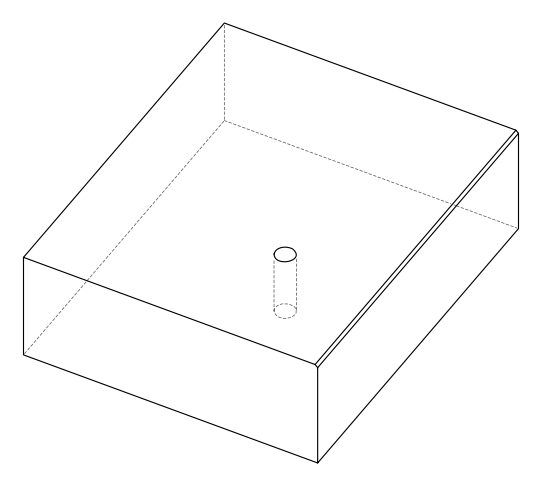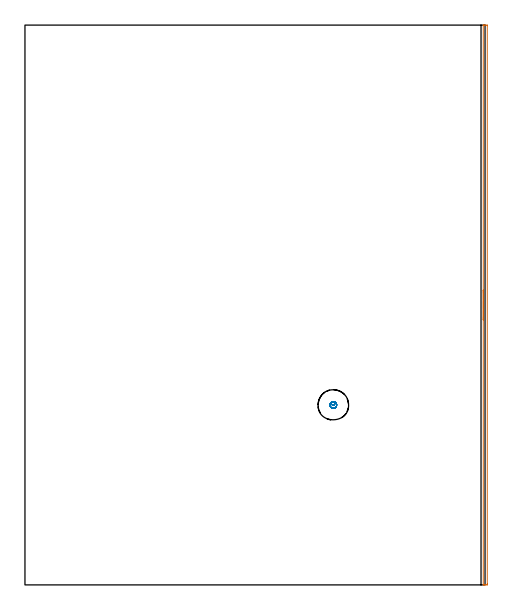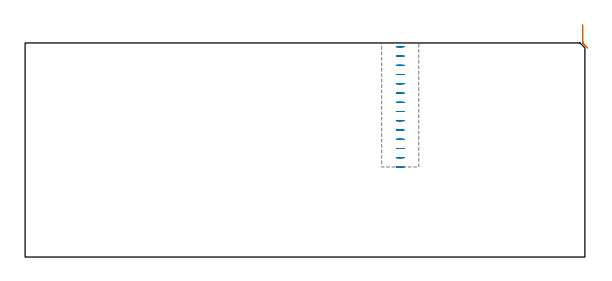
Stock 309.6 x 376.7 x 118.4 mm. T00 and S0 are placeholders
(PLAN: 2 operations, 1 tool changes, 4.4 min)
(1 AREA_MILL | FG_CHAMFER_SURFACE | UGT0205_001 | 3.17 min | 1373 mm3)
(2 MILL_BLIND_HOLE_FROM_SOLID_MATERIAL | STEP1POCKET | NXT0201_012 | Spiral | 1.22 min | 22639 mm3)
(TOOL UGT0205_001 | Chamfer Mill 20 x 3 x 45 deg. | D20 FL50 Z2)
(TOOL NXT0201_012 | ENDMILL 16mm [2P460-1600-NA 1630] | D16 FL38 Z6)
(OP 1 AREA_MILL)
G17 G21 G94 G90
T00 M6
G54
G17 G0 G90 X308.4 Y178.35 S1061 M3
G43 Z128.4 H0
G94 G1 Y178.388 Z127.528 F250.
Y178.502 Z126.663
Y178.691 Z125.812
Y178.953 Z124.98
Y179.287 Z124.174
Y179.69 Z123.4
Y180.159 Z122.664
Y180.69 Z121.972
Y181.279 Z121.329
Y181.922 Z120.739
Y182.614 Z120.208
Y183.35 Z119.74
Y184.124 Z119.337
Y184.93 Z119.003
Y185.762 Z118.741
Y186.614 Z118.552
Y187.478 Z118.438
Y188.35 Z118.4
Y376.521
X308.402 Y376.693 Z118.388
X308.41 Y376.7 Z118.38
X308.775 Z118.025
X309.043 Z117.757
X309.75 Z117.045
X310.986 Z115.811
X311.091 Y376.697 Z115.705
X311.1 Y376.284 Z115.7
Y0.626
X311.098 Y0.415 Z115.702
X311.091 Y0.003 Z115.705
X310.986 Y0. Z115.811
X309.75 Z117.045
X309.043 Z117.757
X308.774 Z118.025
X308.41 Y0.006 Z118.381
X308.403 Y0.008 Z118.388
X308.4 Y0.179 Z118.4
Y188.35
Y189.222 Z118.438
Y190.087 Z118.552
Y190.938 Z118.741
Y191.77 Z119.003
Y192.576 Z119.337
Y193.35 Z119.74
Y194.086 Z120.208
Y194.778 Z120.74
Y195.421 Z121.329
Y196.01 Z121.972
Y196.542 Z122.664
Y197.01 Z123.4
Y197.413 Z124.174
Y197.747 Z124.98
Y198.009 Z125.812
Y198.198 Z126.663
Y198.312 Z127.528
Y198.35 Z128.4
M5
M2
(OP 2 MILL_BLIND_HOLE_FROM_SOLID_MATERIAL)
G17 G21 G94 G90
T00 M6
G54
G17 G0 G90 X207.5 Y121.1 S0 M3
G43 Z128.4 H1
Z116.286
G94 G3 X208.514 Y122.336 R1.034 F250.
X207.061 Y123.307 R1.236
X205.293 Y120.661 R2.25
X207.061 Y123.307 R-2.25
X206.177 Y121.984 R1.125
X207.5 Y121.1 R1.125
G0 Z111.171
G3 X208.514 Y122.336 R1.034
X207.061 Y123.307 R1.236
X205.293 Y120.661 R2.25
X207.061 Y123.307 R-2.25
X206.177 Y121.984 R1.125
X207.5 Y121.1 R1.125
G0 Z106.057
G3 X208.514 Y122.336 R1.034
X207.061 Y123.307 R1.236
X205.293 Y120.661 R2.25
X207.061 Y123.307 R-2.25
X206.177 Y121.984 R1.125
X207.5 Y121.1 R1.125
G0 Z100.943
G3 X208.514 Y122.336 R1.034
X207.061 Y123.307 R1.236
X205.293 Y120.661 R2.25
X207.061 Y123.307 R-2.25
X206.177 Y121.984 R1.125
X207.5 Y121.1 R1.125
G0 Z95.829
G3 X208.514 Y122.336 R1.034
X207.061 Y123.307 R1.236
X205.293 Y120.661 R2.25
X207.061 Y123.307 R-2.25
X206.177 Y121.984 R1.125
X207.5 Y121.1 R1.125
G0 Z90.714
G3 X208.514 Y122.336 R1.034
X207.061 Y123.307 R1.236
X205.293 Y120.661 R2.25
X207.061 Y123.307 R-2.25
X206.177 Y121.984 R1.125
X207.5 Y121.1 R1.125
G0 Z85.6
G3 X208.514 Y122.336 R1.034
X207.061 Y123.307 R1.236
X205.293 Y120.661 R2.25
X207.061 Y123.307 R-2.25
X206.177 Y121.984 R1.125
X207.5 Y121.1 R1.125
G0 Z80.486
G3 X208.514 Y122.336 R1.034
X207.061 Y123.307 R1.236
X205.293 Y120.661 R2.25
X207.061 Y123.307 R-2.25
X206.177 Y121.984 R1.125
X207.5 Y121.1 R1.125
G0 Z75.371
G3 X208.514 Y122.336 R1.034
X207.061 Y123.307 R1.236
X205.293 Y120.661 R2.25
X207.061 Y123.307 R-2.25
X206.177 Y121.984 R1.125
X207.5 Y121.1 R1.125
G0 Z70.257
G3 X208.514 Y122.336 R1.034
X207.061 Y123.307 R1.236
X205.293 Y120.661 R2.25
X207.061 Y123.307 R-2.25
X206.177 Y121.984 R1.125
X207.5 Y121.1 R1.125
G0 Z65.143
G3 X208.514 Y122.336 R1.034
X207.061 Y123.307 R1.236
X205.293 Y120.661 R2.25
X207.061 Y123.307 R-2.25
X206.177 Y121.984 R1.125
X207.5 Y121.1 R1.125
G0 Z60.029
G3 X208.514 Y122.336 R1.034
X207.061 Y123.307 R1.236
X205.293 Y120.661 R2.25
X207.061 Y123.307 R-2.25
X206.177 Y121.984 R1.125
X207.5 Y121.1 R1.125
G0 Z54.914
G3 X208.514 Y122.336 R1.034
X207.061 Y123.307 R1.236
X205.293 Y120.661 R2.25
X207.061 Y123.307 R-2.25
X206.177 Y121.984 R1.125
X207.5 Y121.1 R1.125
G0 Z49.8
G3 X208.514 Y122.336 R1.034
X207.061 Y123.307 R1.236
X205.293 Y120.661 R2.25
X207.061 Y123.307 R-2.25
X206.177 Y121.984 R1.125
X207.5 Y121.1 R1.125
G0 Z128.4
M5
M2
